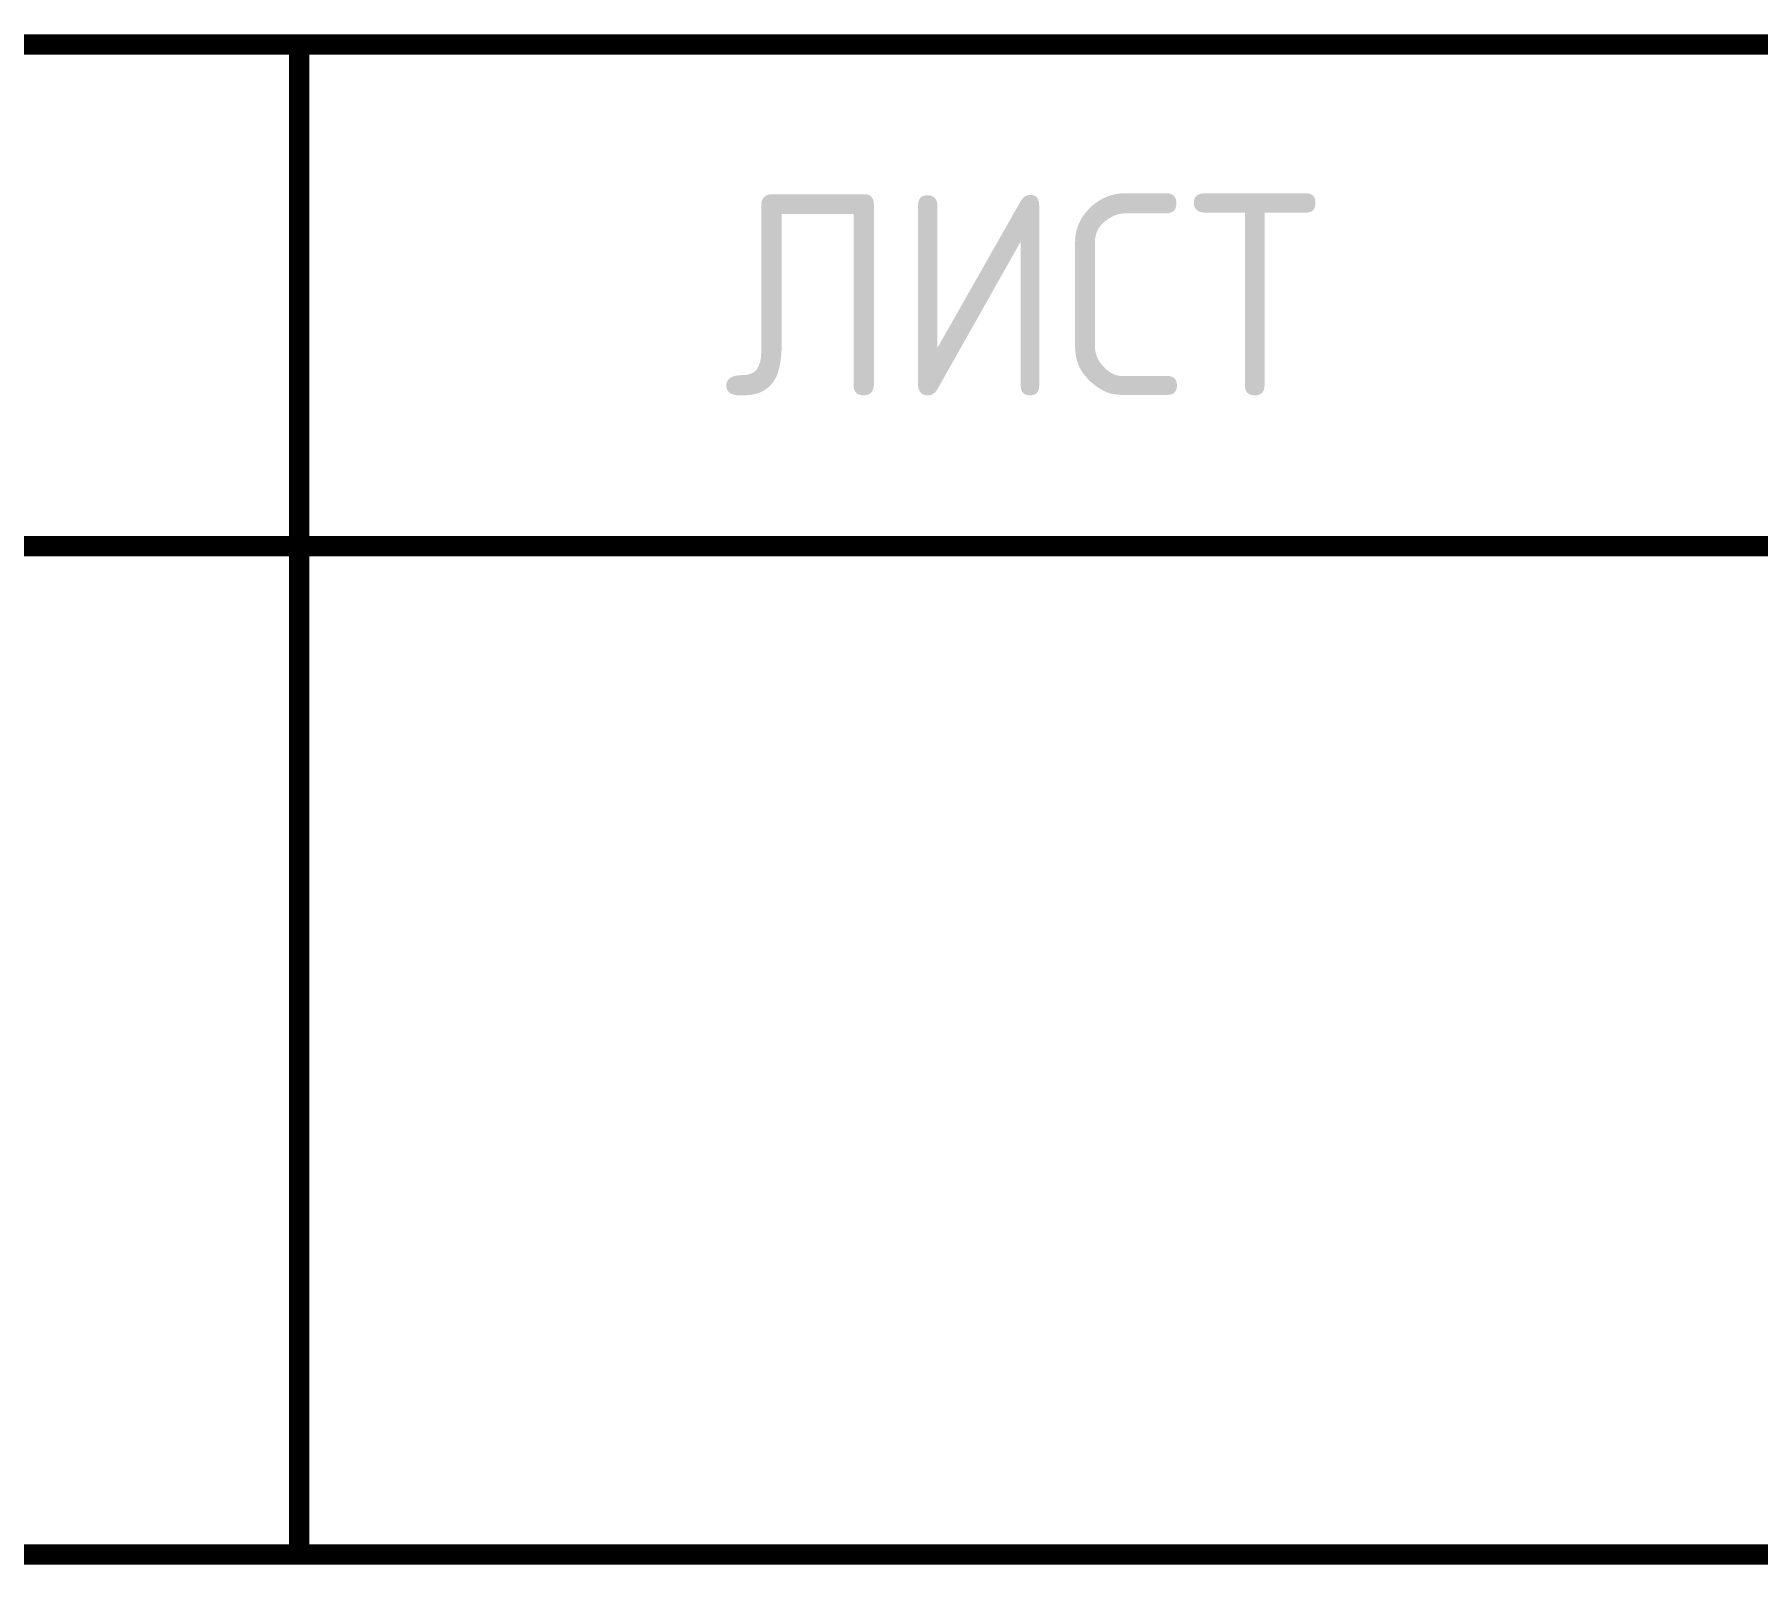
# Model space of a CAD drawing. Extents: x -185 to 0, y 0 to 55.
# Drawn here: x -37.08 to -19.97, y 14.9 to 30.1 of the extents above; entities that cross this region are included whole.
import ezdxf

# ---------------------------------------------------------------- set-up
doc = ezdxf.new("R2010")
doc.units = 0
doc.layers.add('SHTAMP', color=7, linetype='CONTINUOUS')
doc.styles.add('SIMPLEX', font='simplex.shx')

msp = doc.modelspace()

# ---------------------------------------------------------------- linework, layer by layer
at = {"layer": 'SHTAMP', "const_width": 0.2}
for points in [[(-120.176, 29.996), (0, 29.996)], [(-34.45, 29.996), (-34.45, 15)], [(-49.45, 25.014), (0, 25.014)], [(-120, 15), (0, 15)]]:
    msp.add_lwpolyline(points, dxfattribs=at)

# ---------------------------------------------------------------- texts
at = {"layer": 'SHTAMP', "style": 'SIMPLEX', "width": 0.9}
msp.add_text('ЛИСТ', height=2, dxfattribs=at).set_placement((-30.232, 26.512))

doc.saveas('drawing.dxf')
